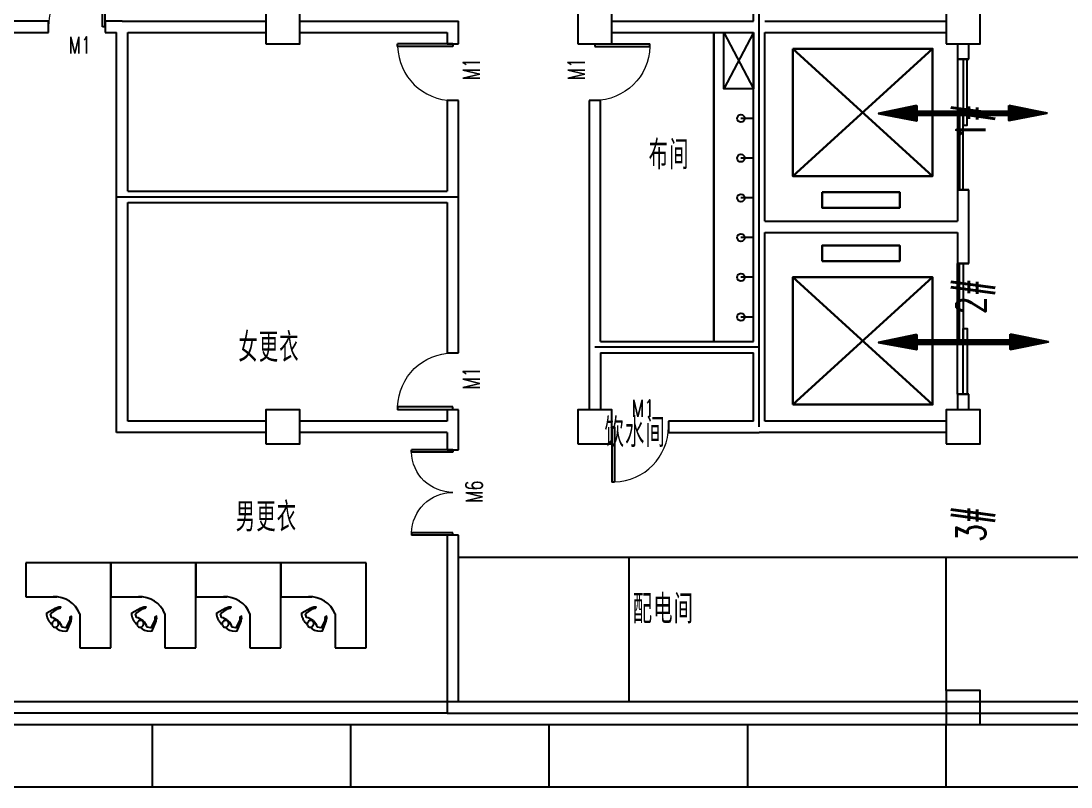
# Model space of a CAD drawing. Extents: x 539033 to 804858, y 468425 to 1263560.
# Drawn here: x 661488 to 680003, y 514039 to 527539 of the extents above; entities that cross this region are included whole.
import ezdxf

# ---------------------------------------------------------------- set-up
doc = ezdxf.new("R2010")
doc.units = 0
doc.header["$LTSCALE"] = 1000
doc.header["$MEASUREMENT"] = 0
doc.linetypes.add('DASH', pattern=[0.35, 0.25, -0.1])
doc.linetypes.add('DASHED2', pattern=[0.375, 0.25, -0.125])
doc.layers.get('0').update_dxf_attribs({"linetype": 'CONTINUOUS'})
for name, color, linetype in [('002', 3, 'CONTINUOUS'), ('COLUMN', 9, 'CONTINUOUS'), ('DOTE', 1, 'CONTINUOUS'), ('LVTRY', 6, 'CONTINUOUS'), ('PUB_TEXT', 7, 'CONTINUOUS'), ('WALL', 9, 'CONTINUOUS'), ('WINDOW', 4, 'CONTINUOUS'), ('WINDOW_TEXT', 7, 'CONTINUOUS')]:
    doc.layers.add(name, color=color, linetype=linetype)
doc.layers.add('LINE', color=7, linetype='CONTINUOUS', lineweight=30)
doc.styles.add('_TCH_WINDOW', font='SIMPLEX', dxfattribs={"bigfont": 'GBCBIG'})
doc.styles.get("Standard").update_dxf_attribs({"font": 'txt.shx', "width": 0.7, "height": 500, "bigfont": 'hzdx.shx'})

# ---------------------------------------------------------------- blocks, each defined once
blk = doc.blocks.new('$TCHSYS$DOOR2D')
for p, q in [((0.45, 0.975), (0.5, 0.975)), ((0.45, 0), (0.45, 0.975)), ((0.5, 0), (0.5, 0.975)), ((0.5, 0), (0.45, 0))]:
    blk.add_line(p, q)
at = {"lineweight": 13}
blk.add_arc((0.475, 0), 0.975, 91.4693, 180, dxfattribs=at)
blk = doc.blocks.new('_FZHK')
blk.add_lwpolyline([(-0.5, -0.5), (0.5, -0.5), (0.5, 0.5), (-0.5, 0.5)], close=True)
blk = doc.blocks.new('$DorLib2D$00000002')
for p, q in [((-0.5, 0), (-0.5, 0.4875)), ((-0.475, 0.4875), (-0.5, 0.4875)), ((-0.475, 0), (-0.475, 0.4875)), ((0.475, 0), (0.475, 0.4875)), ((0.475, 0.4875), (0.5, 0.4875)), ((0.5, 0), (0.5, 0.4875)), ((-0.5, 0), (-0.475, 0)), ((0.5, 0), (0.475, 0))]:
    blk.add_line(p, q)
at = {"lineweight": 13}
for centre, start, end in [((-0.4875, 0), 0, 88.53072), ((0.4875, 0), 91.46928, 180)]:
    blk.add_arc(centre, 0.4875, start, end, dxfattribs=at)
blk = doc.blocks.new('A$C0EEA3453')
at = {"lineweight": 25, "ltscale": 100}
h = blk.add_hatch(dxfattribs=at)
h.set_pattern_fill('ANSI31', color=0, scale=45, angle=181, style=0)
h.set_pattern_definition([(226, (6859.989, 2.098), (4.0462864, -3.9074533), [])])
h.paths.add_polyline_path([(2664, 1068), (0, 513), (2664, 2)])
h.paths.add_polyline_path([(2664, 394), (9201, 394), (9201, 665), (2664, 665)])
at = {"color": 0, "linetype": 'Continuous'}
for points in [[(2664, 1068), (0, 513), (2664, 2)], [(2664, 394), (9201, 394), (9201, 665), (2664, 665)]]:
    blk.add_lwpolyline(points, close=True, dxfattribs=at)

msp = doc.modelspace()

# ---------------------------------------------------------------- linework, layer by layer
at = {"color": 2, "lineweight": 25, "ltscale": 100}
for p, q in [((669203.9, 518089.3), (680403.9, 518089.3)), ((672203.9, 518089.3), (672203.9, 515539.3)), ((677803.9, 515739.3), (677803.9, 518089.3)), ((663803.9, 514039.3), (663803.9, 515139.3)), ((667303.9, 514039.3), (667303.9, 515139.3)), ((670803.9, 514039.3), (670803.9, 515139.3)), ((674303.9, 514039.3), (674303.9, 515139.3)), ((677803.9, 514039.3), (677803.9, 515139.3))]:
    msp.add_line(p, q, dxfattribs=at)
at = {"lineweight": 25, "ltscale": 100}
for p, q in [((663071.7, 517989.3), (661571.7, 517989.3)), ((661571.7, 517989.3), (661571.7, 517389.3)), ((663071.7, 517989.3), (661571.7, 517989.3)), ((663071.7, 516489.3), (663071.7, 517989.3)), ((664571.7, 517989.3), (663071.7, 517989.3)), ((663071.7, 517989.3), (663071.7, 517389.3)), ((664571.7, 517989.3), (663071.7, 517989.3)), ((664571.7, 516489.3), (664571.7, 517989.3)), ((666071.7, 517989.3), (664571.7, 517989.3)), ((664571.7, 517989.3), (664571.7, 517389.3)), ((666071.7, 517989.3), (664571.7, 517989.3)), ((666071.7, 516489.3), (666071.7, 517989.3)), ((667571.7, 517989.3), (666071.7, 517989.3)), ((666071.7, 517989.3), (666071.7, 517389.3)), ((667571.7, 517989.3), (666071.7, 517989.3)), ((667571.7, 516489.3), (667571.7, 517989.3)), ((661571.7, 517389.3), (662118.6, 517389.3)), ((663071.7, 517389.3), (663618.6, 517389.3)), ((664571.7, 517389.3), (665118.6, 517389.3)), ((666071.7, 517389.3), (666618.6, 517389.3)), ((662524.7, 517089.3), (662524.7, 516489.3)), ((664024.7, 517089.3), (664024.7, 516489.3)), ((665524.7, 517089.3), (665524.7, 516489.3)), ((667024.7, 517089.3), (667024.7, 516489.3)), ((662524.7, 516489.3), (663071.7, 516489.3)), ((664024.7, 516489.3), (664571.7, 516489.3)), ((665524.7, 516489.3), (666071.7, 516489.3)), ((667024.7, 516489.3), (667571.7, 516489.3)), ((669003.9, 515339.3), (649403.9, 515339.3))]:
    msp.add_line(p, q, dxfattribs=at)
at = {"color": 0}
for p, q in [((661942.5, 517106), (662099.8, 517195.7)), ((662116.7, 517171.2), (661999.8, 517090.3)), ((662099.8, 517195.7), (662116.7, 517171.2)), ((663442.5, 517106), (663599.8, 517195.7)), ((663616.7, 517171.2), (663499.8, 517090.3)), ((663599.8, 517195.7), (663616.7, 517171.2)), ((664942.5, 517106), (665099.8, 517195.7)), ((665116.7, 517171.2), (664999.8, 517090.3)), ((665099.8, 517195.7), (665116.7, 517171.2)), ((666442.5, 517106), (666599.8, 517195.7)), ((666616.7, 517171.2), (666499.8, 517090.3)), ((666599.8, 517195.7), (666616.7, 517171.2))]:
    msp.add_line(p, q, dxfattribs=at)
for p, q in [((661940.8, 517069.1), (661942.5, 517106)), ((661952.4, 517020.4), (661940.8, 517069.1)), ((661999.8, 517090.3), (662018.7, 517027.8)), ((663440.8, 517069.1), (663442.5, 517106)), ((663452.4, 517020.4), (663440.8, 517069.1)), ((663499.8, 517090.3), (663518.7, 517027.8)), ((664940.8, 517069.1), (664942.5, 517106)), ((664952.4, 517020.4), (664940.8, 517069.1)), ((664999.8, 517090.3), (665018.7, 517027.8)), ((666440.8, 517069.1), (666442.5, 517106)), ((666452.4, 517020.4), (666440.8, 517069.1)), ((666499.8, 517090.3), (666518.7, 517027.8))]:
    msp.add_line(p, q)
at = {"color": 2, "linetype": 'DASHED2', "ltscale": 100}
for p, q in [((660303.9, 515139.3), (663803.9, 515139.3)), ((663803.9, 515139.3), (667303.9, 515139.3)), ((667303.9, 515139.3), (670803.9, 515139.3)), ((670803.9, 515139.3), (674303.9, 515139.3)), ((674303.9, 515139.3), (677803.9, 515139.3)), ((677803.9, 515139.3), (681303.9, 515139.3)), ((660303.9, 514039.3), (663803.9, 514039.3)), ((663803.9, 514039.3), (667303.9, 514039.3)), ((667303.9, 514039.3), (670803.9, 514039.3)), ((670803.9, 514039.3), (674303.9, 514039.3)), ((674303.9, 514039.3), (677803.9, 514039.3)), ((677803.9, 514039.3), (681303.9, 514039.3))]:
    msp.add_line(p, q, dxfattribs=at)
at = {"color": 0}
for points in [[(662102.4, 517191.8), (662123.3, 517201.5), (662136.1, 517207), (662153.6, 517213.6), (662166.2, 517213.5), (662186.4, 517212.5), (662192.2, 517209.8), (662191, 517207.7), (662185.1, 517207.6), (662172.2, 517207.7), (662164.6, 517207.1), (662157, 517202.6), (662147.4, 517195.4), (662147.4, 517193.4), (662151.1, 517189.9), (662159.8, 517189.9), (662166.6, 517190.6), (662172.1, 517188.3), (662175.5, 517185.3), (662174.2, 517182.4), (662168.1, 517183.6), (662160, 517182.7), (662151.8, 517181.1), (662143, 517178.4), (662134.8, 517178.8), (662124.3, 517179.6), (662114.1, 517175)], [(662174.3, 517182.6), (662173.7, 517183), (662173.2, 517183.3), (662172.7, 517183.5), (662172.3, 517183.7), (662172, 517183.8), (662171.7, 517183.9), (662171.4, 517184), (662171.2, 517184), (662170.9, 517184.1), (662170.7, 517184.1), (662170.5, 517184.1), (662170.3, 517184.2), (662170.1, 517184.2), (662169.9, 517184.2), (662169.7, 517184.2), (662169.6, 517184.1), (662169.4, 517184.1), (662169.3, 517184), (662169.2, 517184), (662169.1, 517183.9), (662169, 517183.8), (662168.9, 517183.7), (662168.8, 517183.6), (662168.7, 517183.4)], [(662186.4, 517212.5), (662186.4, 517211.9), (662187, 517211.2), (662188.2, 517210.6), (662189.2, 517210.1), (662190.4, 517209.7), (662191.1, 517209.5), (662191.7, 517209.5), (662192, 517209.5)], [(663602.4, 517191.8), (663623.3, 517201.5), (663636.1, 517207), (663653.6, 517213.6), (663666.2, 517213.5), (663686.4, 517212.5), (663692.2, 517209.8), (663691, 517207.7), (663685.1, 517207.6), (663672.2, 517207.7), (663664.6, 517207.1), (663657, 517202.6), (663647.4, 517195.4), (663647.4, 517193.4), (663651.1, 517189.9), (663659.8, 517189.9), (663666.6, 517190.6), (663672.1, 517188.3), (663675.5, 517185.3), (663674.2, 517182.4), (663668.1, 517183.6), (663660, 517182.7), (663651.8, 517181.1), (663643, 517178.4), (663634.8, 517178.8), (663624.3, 517179.6), (663614.1, 517175)], [(663674.3, 517182.6), (663673.7, 517183), (663673.2, 517183.3), (663672.7, 517183.5), (663672.3, 517183.7), (663672, 517183.8), (663671.7, 517183.9), (663671.4, 517184), (663671.2, 517184), (663670.9, 517184.1), (663670.7, 517184.1), (663670.5, 517184.1), (663670.3, 517184.2), (663670.1, 517184.2), (663669.9, 517184.2), (663669.7, 517184.2), (663669.6, 517184.1), (663669.4, 517184.1), (663669.3, 517184), (663669.2, 517184), (663669.1, 517183.9), (663669, 517183.8), (663668.9, 517183.7), (663668.8, 517183.6), (663668.7, 517183.4)], [(663686.4, 517212.5), (663686.4, 517211.9), (663687, 517211.2), (663688.2, 517210.6), (663689.2, 517210.1), (663690.4, 517209.7), (663691.1, 517209.5), (663691.7, 517209.5), (663692, 517209.5)], [(665102.4, 517191.8), (665123.3, 517201.5), (665136.1, 517207), (665153.6, 517213.6), (665166.2, 517213.5), (665186.4, 517212.5), (665192.2, 517209.8), (665191, 517207.7), (665185.1, 517207.6), (665172.2, 517207.7), (665164.6, 517207.1), (665157, 517202.6), (665147.4, 517195.4), (665147.4, 517193.4), (665151.1, 517189.9), (665159.8, 517189.9), (665166.6, 517190.6), (665172.1, 517188.3), (665175.5, 517185.3), (665174.2, 517182.4), (665168.1, 517183.6), (665160, 517182.7), (665151.8, 517181.1), (665143, 517178.4), (665134.8, 517178.8), (665124.3, 517179.6), (665114.1, 517175)], [(665174.3, 517182.6), (665173.7, 517183), (665173.2, 517183.3), (665172.7, 517183.5), (665172.3, 517183.7), (665172, 517183.8), (665171.7, 517183.9), (665171.4, 517184), (665171.2, 517184), (665170.9, 517184.1), (665170.7, 517184.1), (665170.5, 517184.1), (665170.3, 517184.2), (665170.1, 517184.2), (665169.9, 517184.2), (665169.7, 517184.2), (665169.6, 517184.1), (665169.4, 517184.1), (665169.3, 517184), (665169.2, 517184), (665169.1, 517183.9), (665169, 517183.8), (665168.9, 517183.7), (665168.8, 517183.6), (665168.7, 517183.4)], [(665186.4, 517212.5), (665186.4, 517211.9), (665187, 517211.2), (665188.2, 517210.6), (665189.2, 517210.1), (665190.4, 517209.7), (665191.1, 517209.5), (665191.7, 517209.5), (665192, 517209.5)], [(666602.4, 517191.8), (666623.3, 517201.5), (666636.1, 517207), (666653.6, 517213.6), (666666.2, 517213.5), (666686.4, 517212.5), (666692.2, 517209.8), (666691, 517207.7), (666685.1, 517207.6), (666672.2, 517207.7), (666664.6, 517207.1), (666657, 517202.6), (666647.4, 517195.4), (666647.4, 517193.4), (666651.1, 517189.9), (666659.8, 517189.9), (666666.6, 517190.6), (666672.1, 517188.3), (666675.5, 517185.3), (666674.2, 517182.4), (666668.1, 517183.6), (666660, 517182.7), (666651.8, 517181.1), (666643, 517178.4), (666634.8, 517178.8), (666624.3, 517179.6), (666614.1, 517175)], [(666674.3, 517182.6), (666673.7, 517183), (666673.2, 517183.3), (666672.7, 517183.5), (666672.3, 517183.7), (666672, 517183.8), (666671.7, 517183.9), (666671.4, 517184), (666671.2, 517184), (666670.9, 517184.1), (666670.7, 517184.1), (666670.5, 517184.1), (666670.3, 517184.2), (666670.1, 517184.2), (666669.9, 517184.2), (666669.7, 517184.2), (666669.6, 517184.1), (666669.4, 517184.1), (666669.3, 517184), (666669.2, 517184), (666669.1, 517183.9), (666669, 517183.8), (666668.9, 517183.7), (666668.8, 517183.6), (666668.7, 517183.4)], [(666686.4, 517212.5), (666686.4, 517211.9), (666687, 517211.2), (666688.2, 517210.6), (666689.2, 517210.1), (666690.4, 517209.7), (666691.1, 517209.5), (666691.7, 517209.5), (666692, 517209.5)], [(662215.1, 516790.2), (662264.9, 516785.1), (662301.3, 516791.6), (662369.5, 516959.3), (662343.1, 516972.9), (662278.2, 516846.3), (662213.7, 516856.9)], [(662365.4, 516961.4), (662372.2, 516983.3), (662376, 516996.8), (662380.2, 517014.9), (662378.5, 517027.5), (662374.9, 517047.3), (662371.4, 517052.7), (662369.5, 517051.3), (662370.2, 517045.4), (662371.9, 517032.6), (662372.4, 517025), (662368.9, 517017), (662363, 517006.4), (662361, 517006.2), (662357.1, 517009.4), (662355.9, 517018), (662355.7, 517024.9), (662352.8, 517030), (662349.3, 517033), (662346.6, 517031.3), (662348.6, 517025.4), (662348.8, 517017.3), (662348.3, 517009), (662346.8, 516999.9), (662348.2, 516991.8), (662350.4, 516981.5), (662347.1, 516970.8)], [(662346.8, 517031.4), (662347.2, 517030.9), (662347.6, 517030.4), (662347.9, 517030), (662348.1, 517029.6), (662348.3, 517029.3), (662348.4, 517029), (662348.5, 517028.8), (662348.6, 517028.5), (662348.7, 517028.3), (662348.8, 517028.1), (662348.8, 517027.9), (662348.9, 517027.7), (662348.9, 517027.5), (662348.9, 517027.3), (662348.9, 517027.1), (662348.9, 517026.9), (662348.9, 517026.8), (662348.9, 517026.7), (662348.8, 517026.5), (662348.8, 517026.4), (662348.7, 517026.3), (662348.6, 517026.2), (662348.5, 517026.1), (662348.3, 517026)], [(662374.9, 517047.3), (662374.2, 517047.2), (662373.5, 517047.8), (662372.7, 517048.9), (662372.1, 517049.8), (662371.6, 517050.9), (662371.3, 517051.7), (662371.2, 517052.2), (662371.2, 517052.5)], [(663715.1, 516790.2), (663764.9, 516785.1), (663801.3, 516791.6), (663869.5, 516959.3), (663843.1, 516972.9), (663778.2, 516846.3), (663713.7, 516856.9)], [(663865.4, 516961.4), (663872.2, 516983.3), (663876, 516996.8), (663880.2, 517014.9), (663878.5, 517027.5), (663874.9, 517047.3), (663871.4, 517052.7), (663869.5, 517051.3), (663870.2, 517045.4), (663871.9, 517032.6), (663872.4, 517025), (663868.9, 517017), (663863, 517006.4), (663861, 517006.2), (663857.1, 517009.4), (663855.9, 517018), (663855.7, 517024.9), (663852.8, 517030), (663849.3, 517033), (663846.6, 517031.3), (663848.6, 517025.4), (663848.8, 517017.3), (663848.3, 517009), (663846.8, 516999.9), (663848.2, 516991.8), (663850.4, 516981.5), (663847.1, 516970.8)], [(663846.8, 517031.4), (663847.2, 517030.9), (663847.6, 517030.4), (663847.9, 517030), (663848.1, 517029.6), (663848.3, 517029.3), (663848.4, 517029), (663848.5, 517028.8), (663848.6, 517028.5), (663848.7, 517028.3), (663848.8, 517028.1), (663848.8, 517027.9), (663848.9, 517027.7), (663848.9, 517027.5), (663848.9, 517027.3), (663848.9, 517027.1), (663848.9, 517026.9), (663848.9, 517026.8), (663848.9, 517026.7), (663848.8, 517026.5), (663848.8, 517026.4), (663848.7, 517026.3), (663848.6, 517026.2), (663848.5, 517026.1), (663848.3, 517026)], [(663874.9, 517047.3), (663874.2, 517047.2), (663873.5, 517047.8), (663872.7, 517048.9), (663872.1, 517049.8), (663871.6, 517050.9), (663871.3, 517051.7), (663871.2, 517052.2), (663871.2, 517052.5)], [(665215.1, 516790.2), (665264.9, 516785.1), (665301.3, 516791.6), (665369.5, 516959.3), (665343.1, 516972.9), (665278.2, 516846.3), (665213.7, 516856.9)], [(665365.4, 516961.4), (665372.2, 516983.3), (665376, 516996.8), (665380.2, 517014.9), (665378.5, 517027.5), (665374.9, 517047.3), (665371.4, 517052.7), (665369.5, 517051.3), (665370.2, 517045.4), (665371.9, 517032.6), (665372.4, 517025), (665368.9, 517017), (665363, 517006.4), (665361, 517006.2), (665357.1, 517009.4), (665355.9, 517018), (665355.7, 517024.9), (665352.8, 517030), (665349.3, 517033), (665346.6, 517031.3), (665348.6, 517025.4), (665348.8, 517017.3), (665348.3, 517009), (665346.8, 516999.9), (665348.2, 516991.8), (665350.4, 516981.5), (665347.1, 516970.8)], [(665346.8, 517031.4), (665347.2, 517030.9), (665347.6, 517030.4), (665347.9, 517030), (665348.1, 517029.6), (665348.3, 517029.3), (665348.4, 517029), (665348.5, 517028.8), (665348.6, 517028.5), (665348.7, 517028.3), (665348.8, 517028.1), (665348.8, 517027.9), (665348.9, 517027.7), (665348.9, 517027.5), (665348.9, 517027.3), (665348.9, 517027.1), (665348.9, 517026.9), (665348.9, 517026.8), (665348.9, 517026.7), (665348.8, 517026.5), (665348.8, 517026.4), (665348.7, 517026.3), (665348.6, 517026.2), (665348.5, 517026.1), (665348.3, 517026)], [(665374.9, 517047.3), (665374.2, 517047.2), (665373.5, 517047.8), (665372.7, 517048.9), (665372.1, 517049.8), (665371.6, 517050.9), (665371.3, 517051.7), (665371.2, 517052.2), (665371.2, 517052.5)], [(666715.1, 516790.2), (666764.9, 516785.1), (666801.3, 516791.6), (666869.5, 516959.3), (666843.1, 516972.9), (666778.2, 516846.3), (666713.7, 516856.9)], [(666865.4, 516961.4), (666872.2, 516983.3), (666876, 516996.8), (666880.2, 517014.9), (666878.5, 517027.5), (666874.9, 517047.3), (666871.4, 517052.7), (666869.5, 517051.3), (666870.2, 517045.4), (666871.9, 517032.6), (666872.4, 517025), (666868.9, 517017), (666863, 517006.4), (666861, 517006.2), (666857.1, 517009.4), (666855.9, 517018), (666855.7, 517024.9), (666852.8, 517030), (666849.3, 517033), (666846.6, 517031.3), (666848.6, 517025.4), (666848.8, 517017.3), (666848.3, 517009), (666846.8, 516999.9), (666848.2, 516991.8), (666850.4, 516981.5), (666847.1, 516970.8)], [(666846.8, 517031.4), (666847.2, 517030.9), (666847.6, 517030.4), (666847.9, 517030), (666848.1, 517029.6), (666848.3, 517029.3), (666848.4, 517029), (666848.5, 517028.8), (666848.6, 517028.5), (666848.7, 517028.3), (666848.8, 517028.1), (666848.8, 517027.9), (666848.9, 517027.7), (666848.9, 517027.5), (666848.9, 517027.3), (666848.9, 517027.1), (666848.9, 517026.9), (666848.9, 517026.8), (666848.9, 517026.7), (666848.8, 517026.5), (666848.8, 517026.4), (666848.7, 517026.3), (666848.6, 517026.2), (666848.5, 517026.1), (666848.3, 517026)], [(666874.9, 517047.3), (666874.2, 517047.2), (666873.5, 517047.8), (666872.7, 517048.9), (666872.1, 517049.8), (666871.6, 517050.9), (666871.3, 517051.7), (666871.2, 517052.2), (666871.2, 517052.5)]]:
    msp.add_lwpolyline(points, dxfattribs=at)
for points in [[(661950.7, 517027.6, 0.1034317), (661951.1, 517020.3, 0.080082), (661971.5, 516974.6, 0.0390934), (662005.2, 516931.1, 0.0162448), (662034.8, 516900.4, 0.0286275)], [(663450.7, 517027.6, 0.1034317), (663451.1, 517020.3, 0.080082), (663471.5, 516974.6, 0.0390934), (663505.2, 516931.1, 0.0162448), (663534.8, 516900.4, 0.0286275)], [(664950.7, 517027.6, 0.1034317), (664951.1, 517020.3, 0.080082), (664971.5, 516974.6, 0.0390934), (665005.2, 516931.1, 0.0162448), (665034.8, 516900.4, 0.0286275)], [(666450.7, 517027.6, 0.1034317), (666451.1, 517020.3, 0.080082), (666471.5, 516974.6, 0.0390934), (666505.2, 516931.1, 0.0162448), (666534.8, 516900.4, 0.0286275)]]:
    msp.add_lwpolyline(points, format="xyb")
for points in [[(662132.8, 516961.3, 0.1064378), (662113.8, 516971.9, 0.1014354), (662091.1, 516974, 0.0950795), (662069.1, 516967.2, 0.0910265), (662050.2, 516952.3, 0.0910265), (662037.9, 516931.6, 0.0950795), (662034, 516908.8, 0.1014354), (662039.1, 516886.6, 0.1064378), (662052.1, 516869.1, 0.1064378), (662071.1, 516858.6, 0.1014354), (662093.8, 516856.5, 0.0950795), (662115.8, 516863.2, 0.0910265), (662134.7, 516878.2, 0.0910265), (662147.1, 516898.9, 0.0950795), (662150.9, 516921.6, 0.1014354), (662145.8, 516943.8, 0.1064378)], [(663632.8, 516961.3, 0.1064378), (663613.8, 516971.9, 0.1014354), (663591.1, 516974, 0.0950795), (663569.1, 516967.2, 0.0910265), (663550.2, 516952.3, 0.0910265), (663537.9, 516931.6, 0.0950795), (663534, 516908.8, 0.1014354), (663539.1, 516886.6, 0.1064378), (663552.1, 516869.1, 0.1064378), (663571.1, 516858.6, 0.1014354), (663593.8, 516856.5, 0.0950795), (663615.8, 516863.2, 0.0910265), (663634.7, 516878.2, 0.0910265), (663647.1, 516898.9, 0.0950795), (663650.9, 516921.6, 0.1014354), (663645.8, 516943.8, 0.1064378)], [(665132.8, 516961.3, 0.1064378), (665113.8, 516971.9, 0.1014354), (665091.1, 516974, 0.0950795), (665069.1, 516967.2, 0.0910265), (665050.2, 516952.3, 0.0910265), (665037.9, 516931.6, 0.0950795), (665034, 516908.8, 0.1014354), (665039.1, 516886.6, 0.1064378), (665052.1, 516869.1, 0.1064378), (665071.1, 516858.6, 0.1014354), (665093.8, 516856.5, 0.0950795), (665115.8, 516863.2, 0.0910265), (665134.7, 516878.2, 0.0910265), (665147.1, 516898.9, 0.0950795), (665150.9, 516921.6, 0.1014354), (665145.8, 516943.8, 0.1064378)], [(666632.8, 516961.3, 0.1064378), (666613.8, 516971.9, 0.1014354), (666591.1, 516974, 0.0950795), (666569.1, 516967.2, 0.0910265), (666550.2, 516952.3, 0.0910265), (666537.9, 516931.6, 0.0950795), (666534, 516908.8, 0.1014354), (666539.1, 516886.6, 0.1064378), (666552.1, 516869.1, 0.1064378), (666571.1, 516858.6, 0.1014354), (666593.8, 516856.5, 0.0950795), (666615.8, 516863.2, 0.0910265), (666634.7, 516878.2, 0.0910265), (666647.1, 516898.9, 0.0950795), (666650.9, 516921.6, 0.1014354), (666645.8, 516943.8, 0.1064378)]]:
    msp.add_lwpolyline(points, format="xyb", close=True)
at = {"lineweight": 25, "ltscale": 100}
for centre in [(662087.8, 516922.8), (663587.8, 516922.8), (665087.8, 516922.8), (666587.8, 516922.8)]:
    msp.add_arc(centre, 467.6, 20.86911, 93.77427, dxfattribs=at)
for centre, radius, start, end in [((661954.8, 516744.2), 290.7, 49.53881, 77.30474), ((661971, 516776.7), 255.6, 18.2918, 47.59718), ((663454.8, 516744.2), 290.7, 49.53881, 77.30474), ((663471, 516776.7), 255.6, 18.2918, 47.59718), ((664954.8, 516744.2), 290.7, 49.53881, 77.30474), ((664971, 516776.7), 255.6, 18.2918, 47.59718), ((666454.8, 516744.2), 290.7, 49.53881, 77.30474), ((666471, 516776.7), 255.6, 18.2918, 47.59718), ((662491.3, 517372), 656.4, 231.81128, 235.32896), ((662318.5, 517122.1), 352.5, 235.32896, 244.28394), ((662233.7, 516946.2), 157.2, 244.28394, 262.5983), ((662215.8, 516808.1), 18, 262.5983, 267.87152), ((663991.3, 517372), 656.4, 231.81128, 235.32896), ((663818.5, 517122.1), 352.5, 235.32896, 244.28394), ((663733.7, 516946.2), 157.2, 244.28394, 262.5983), ((663715.8, 516808.1), 18, 262.5983, 267.87152), ((665491.3, 517372), 656.4, 231.81128, 235.32896), ((665318.5, 517122.1), 352.5, 235.32896, 244.28394), ((665233.7, 516946.2), 157.2, 244.28394, 262.5983), ((665215.8, 516808.1), 18, 262.5983, 267.87152), ((666991.3, 517372), 656.4, 231.81128, 235.32896), ((666818.5, 517122.1), 352.5, 235.32896, 244.28394), ((666733.7, 516946.2), 157.2, 244.28394, 262.5983), ((666715.8, 516808.1), 18, 262.5983, 267.87152)]:
    msp.add_arc(centre, radius, start, end)
at = {"layer": '002'}
for p, q in [((674403.9, 527339.3), (673882.4, 526343.9)), ((673882.4, 527339.3), (674403.9, 526343.9)), ((674403.9, 525822.3), (674182, 525822.3)), ((674403.9, 525122.3), (674182, 525122.3)), ((674403.9, 524422.3), (674182, 524422.3)), ((674403.9, 523722.3), (674182, 523722.3)), ((674403.9, 523022.3), (674182, 523022.3)), ((674403.9, 522322.3), (674182, 522322.3))]:
    msp.add_line(p, q, dxfattribs=at)
msp.add_lwpolyline([(674403.9, 527339.3), (674403.9, 526343.9), (673882.4, 526343.9), (673882.4, 527339.3)], close=True, dxfattribs=at)
for centre in [(674182, 525822.3), (674182, 525122.3), (674182, 524422.3), (674182, 523722.3), (674182, 523022.3), (674182, 522322.3)]:
    msp.add_circle(centre, 67.3, dxfattribs=at)
at = {"layer": 'DOTE'}
for p, q in [((674503.9, 520389.3), (674503.9, 530964.3)), ((663173.9, 524439.3), (669203.9, 524439.3)), ((674503.9, 521789.3), (671603.9, 521789.3))]:
    msp.add_line(p, q, dxfattribs=at)
at = {"layer": 'LVTRY', "lineweight": 30}
for p, q in [((673703.9, 527339.3), (673703.9, 521889.3)), ((675096.6, 527050), (677561.7, 524806.2)), ((675096.6, 524806.2), (677561.7, 527050)), ((675096.6, 523022.4), (677561.7, 520778.7)), ((675096.6, 520778.7), (677561.7, 523022.4))]:
    msp.add_line(p, q, dxfattribs=at)
for points in [[(675096.6, 527050), (677561.7, 527050), (677561.7, 524806.2), (675096.6, 524806.2)], [(675612.6, 524521.6), (676983.3, 524521.6), (676983.3, 524248.7), (675612.6, 524248.7)], [(675612.6, 523307.1), (676983.3, 523307.1), (676983.3, 523579.9), (675612.6, 523579.9)], [(675096.6, 520778.7), (677561.7, 520778.7), (677561.7, 523022.4), (675096.6, 523022.4)]]:
    msp.add_lwpolyline(points, close=True, dxfattribs=at)
at = {"layer": 'WALL'}
for p, q in [((674403.9, 527539.3), (674403.9, 530864.3)), ((661973.9, 527539.3), (657903.9, 527539.3)), ((661973.9, 527339.3), (661973.9, 527539.3)), ((663273.9, 527539.3), (662973.9, 527539.3)), ((662973.9, 527539.3), (662973.9, 527339.3)), ((663273.9, 527539.3), (665803.9, 527539.3)), ((666403.9, 527539.3), (669203.9, 527539.3)), ((669203.9, 527139.3), (669203.9, 527539.3)), ((671903.9, 527539.3), (674403.9, 527539.3)), ((674603.9, 527539.3), (677803.9, 527539.3)), ((657903.9, 527339.3), (661973.9, 527339.3)), ((662973.9, 527339.3), (663173.9, 527339.3)), ((663173.9, 524439.3), (663173.9, 527339.3)), ((663373.9, 524539.3), (663373.9, 527339.3)), ((663373.9, 527339.3), (665803.9, 527339.3)), ((666403.9, 527339.3), (669003.9, 527339.3)), ((669003.9, 527339.3), (669003.9, 527139.3)), ((671903.9, 527339.3), (674403.9, 527339.3)), ((674403.9, 523914.3), (674403.9, 527339.3)), ((674603.9, 524014.3), (674603.9, 527339.3)), ((674603.9, 527339.3), (677803.9, 527339.3)), ((669003.9, 527139.3), (669203.9, 527139.3)), ((671503.9, 527139.3), (671703.9, 527139.3)), ((678003.9, 527139.3), (678003.9, 526864.3)), ((678203.9, 526864.3), (678203.9, 527139.3)), ((678003.9, 526864.3), (678203.9, 526864.3)), ((669203.9, 526139.3), (669003.9, 526139.3)), ((669003.9, 526139.3), (669003.9, 524539.3)), ((669203.9, 524439.3), (669203.9, 526139.3)), ((671703.9, 526139.3), (671503.9, 526139.3)), ((671503.9, 526139.3), (671503.9, 521789.3)), ((671703.9, 521889.3), (671703.9, 526139.3)), ((663373.9, 524539.3), (669003.9, 524539.3)), ((678203.9, 524564.3), (678003.9, 524564.3)), ((678003.9, 524564.3), (678003.9, 524014.3)), ((678203.9, 523914.3), (678203.9, 524564.3)), ((663173.9, 520289.3), (663173.9, 524439.3)), ((669203.9, 521689.3), (669203.9, 524439.3)), ((663373.9, 524339.3), (669003.9, 524339.3)), ((663373.9, 520489.3), (663373.9, 524339.3)), ((669003.9, 524339.3), (669003.9, 521689.3)), ((674603.9, 524014.3), (678003.9, 524014.3)), ((674403.9, 521889.3), (674403.9, 523914.3)), ((674603.9, 521789.3), (674603.9, 523814.3)), ((674603.9, 523814.3), (678003.9, 523814.3)), ((678003.9, 523814.3), (678003.9, 523264.3)), ((678203.9, 523264.3), (678203.9, 523914.3)), ((678003.9, 523264.3), (678203.9, 523264.3)), ((671503.9, 521789.3), (671503.9, 520689.3)), ((671703.9, 521889.3), (674403.9, 521889.3)), ((674603.9, 520489.3), (674603.9, 521789.3)), ((669003.9, 521689.3), (669203.9, 521689.3)), ((671703.9, 521689.3), (671703.9, 520689.3)), ((671703.9, 521689.3), (674403.9, 521689.3)), ((674403.9, 520489.3), (674403.9, 521689.3)), ((678203.9, 520964.3), (678003.9, 520964.3)), ((678003.9, 520964.3), (678003.9, 520689.3)), ((678203.9, 520689.3), (678203.9, 520964.3)), ((669203.9, 520689.3), (669003.9, 520689.3)), ((669003.9, 520689.3), (669003.9, 520489.3)), ((669203.9, 520389.3), (669203.9, 520689.3)), ((665803.9, 520489.3), (663373.9, 520489.3)), ((669003.9, 520489.3), (666403.9, 520489.3)), ((671904, 520489.3), (671903.9, 520489.3)), ((671904, 520289.3), (671904, 520489.3)), ((674403.9, 520489.3), (672904, 520489.3)), ((672904, 520489.3), (672904, 520289.3)), ((674503.9, 520489.3), (674503.9, 520489.3)), ((677803.9, 520489.3), (674603.9, 520489.3)), ((665803.9, 520289.3), (663173.9, 520289.3)), ((669003.9, 520289.3), (666403.9, 520289.3)), ((669003.9, 520289.3), (669003.9, 519980.3)), ((669203.9, 519980.3), (669203.9, 520389.3)), ((671903.9, 520289.3), (671904, 520289.3)), ((672904, 520289.3), (674503.9, 520289.3)), ((674503.9, 520289.3), (674503.9, 520289.3)), ((677803.9, 520289.3), (674503.9, 520289.3)), ((669003.9, 519980.3), (669203.9, 519980.3)), ((669203.9, 518480.3), (669003.9, 518480.3)), ((669003.9, 518480.3), (669003.9, 515339.3)), ((669203.9, 515539.3), (669203.9, 518480.3)), ((682903.9, 515539.3), (649403.9, 515539.3)), ((669003.9, 515339.3), (682903.9, 515339.3))]:
    msp.add_line(p, q, dxfattribs=at)
at = {"layer": 'WINDOW', "linetype": 'DASH'}
for p, q in [((678203.9, 526864.3), (678003.9, 526864.3)), ((678003.9, 524564.3), (678203.9, 524564.3)), ((678203.9, 523264.3), (678003.9, 523264.3)), ((678003.9, 520964.3), (678203.9, 520964.3))]:
    msp.add_line(p, q, dxfattribs=at)
at = {"layer": 'WINDOW'}
for p, q in [((678003.9, 526864.3), (678003.9, 524564.3)), ((678003.9, 520964.3), (678003.9, 523264.3))]:
    msp.add_line(p, q, dxfattribs=at)
for points in [[(678103.9, 525705.9), (678171.8, 525705.9), (678171.8, 526864.3), (678103.9, 526864.3)], [(678036, 524564.3), (678103.9, 524564.3), (678103.9, 525972.8), (678036, 525972.8)], [(678036, 523264.3), (678103.9, 523264.3), (678103.9, 521855.9), (678036, 521855.9)], [(678103.9, 522122.8), (678171.8, 522122.8), (678171.8, 520964.3), (678103.9, 520964.3)]]:
    msp.add_lwpolyline(points, close=True, dxfattribs=at)

# ---------------------------------------------------------------- block references
at = {"layer": 'COLUMN', "xscale": 600, "yscale": 600, "zscale": 600}
for p in [(666103.9, 527439.3), (671603.9, 527439.3), (678103.9, 527439.3), (666103.9, 520389.3), (671603.9, 520389.3), (678103.9, 520389.3), (678103.9, 515439.3)]:
    msp.add_blockref('_FZHK', p, dxfattribs=at)
at = {"layer": 'LINE', "color": 7, "linetype": 'ByBlock', "xscale": 0.2520000000949949, "yscale": 0.2519999999785796, "zscale": 0.252}
for p in [(676611, 525779), (676611, 521746.5)]:
    msp.add_blockref('A$C0EEA3453', p, dxfattribs=at)
at = {"layer": 'LINE', "color": 7, "linetype": 'ByBlock', "xscale": -0.2519999999501521, "yscale": 0.2519999999785796, "zscale": 0.252, "rotation": 0.3124798715040988}
for p in [(679579.7, 525787.1), (679601.7, 521754.7)]:
    msp.add_blockref('A$C0EEA3453', p, dxfattribs=at)
at = {"layer": 'WINDOW'}
ref = msp.add_blockref('$TCHSYS$DOOR2D', (662473.9, 527439.3), dxfattribs=dict(at, xscale=1000, yscale=1000, zscale=1000))
ref.add_attrib('A', 'M1', (662328.9, 526965.6), dxfattribs={"layer": 'WINDOW_TEXT', "ltscale": 100, "height": 297.5, "style": '_TCH_WINDOW', "width": 0.705882})
ref = msp.add_blockref('$TCHSYS$DOOR2D', (669103.9, 526639.3), dxfattribs=dict(at, xscale=-1000, yscale=-1000, zscale=-1000, rotation=270))
ref.add_attrib('A', 'M1', (669577.6, 526494.3), dxfattribs={"layer": 'WINDOW_TEXT', "ltscale": 100, "height": 297.5, "rotation": 90, "style": '_TCH_WINDOW', "width": 0.705882})
ref = msp.add_blockref('$TCHSYS$DOOR2D', (671603.9, 526639.3), dxfattribs=dict(at, xscale=-1000, yscale=1000, zscale=-1000, rotation=270))
ref.add_attrib('A', 'M1', (671427.6, 526494.3), dxfattribs={"layer": 'WINDOW_TEXT', "ltscale": 100, "height": 297.5, "rotation": 90, "style": '_TCH_WINDOW', "width": 0.705882})
ref = msp.add_blockref('$TCHSYS$DOOR2D', (669103.9, 521189.3), dxfattribs=dict(at, xscale=1000, yscale=-1000, zscale=1000, rotation=270))
ref.add_attrib('A', 'M1', (669577.6, 521044.3), dxfattribs={"layer": 'WINDOW_TEXT', "ltscale": 100, "height": 297.5, "rotation": 90, "style": '_TCH_WINDOW', "width": 0.705882})
ref = msp.add_blockref('$TCHSYS$DOOR2D', (672404, 520389.3), dxfattribs=dict(at, xscale=1000, yscale=1000, zscale=1000, rotation=180))
ref.add_attrib('A', 'M1', (672259, 520565.6), dxfattribs={"layer": 'WINDOW_TEXT', "ltscale": 100, "height": 297.5, "style": '_TCH_WINDOW', "width": 0.705882})
ref = msp.add_blockref('$DorLib2D$00000002', (669103.9, 519230.3), dxfattribs=dict(at, xscale=1500, yscale=-1500, zscale=1500, rotation=270))
ref.add_attrib('A', 'M6', (669627.6, 519045.3), dxfattribs={"layer": 'WINDOW_TEXT', "ltscale": 100, "height": 297.5, "rotation": 90, "style": '_TCH_WINDOW', "width": 0.705882})

# ---------------------------------------------------------------- texts
at = {"layer": 'PUB_TEXT', "color": 3, "lineweight": 30, "width": 0.7}
for s, p in [('1#', (678494.1, 525450.1)), ('2#', (678494.1, 522375.8)), ('3#', (678494.1, 518363.3))]:
    msp.add_text(s, height=510.64, rotation=90, dxfattribs=at).set_placement(p)
at = {"layer": 'PUB_TEXT', "width": 0.7}
for s, p in [('布', (672556, 524924.8)), ('间', (672916.8, 524924.8)), ('女', (665321.1, 521531.8)), ('更', (665681.9, 521531.8)), ('衣', (666042.7, 521531.8)), ('饮', (671778.1, 520030.5)), ('水', (672138.9, 520030.5)), ('间', (672499.7, 520030.5)), ('男', (665275.8, 518543.9)), ('更', (665636.6, 518543.9)), ('衣', (665997.4, 518543.9)), ('配', (672275.7, 516920.9)), ('电', (672636.5, 516920.9)), ('间', (672997.3, 516920.9))]:
    msp.add_text(s, height=510.6, dxfattribs=at).set_placement(p)

doc.saveas('drawing.dxf')
